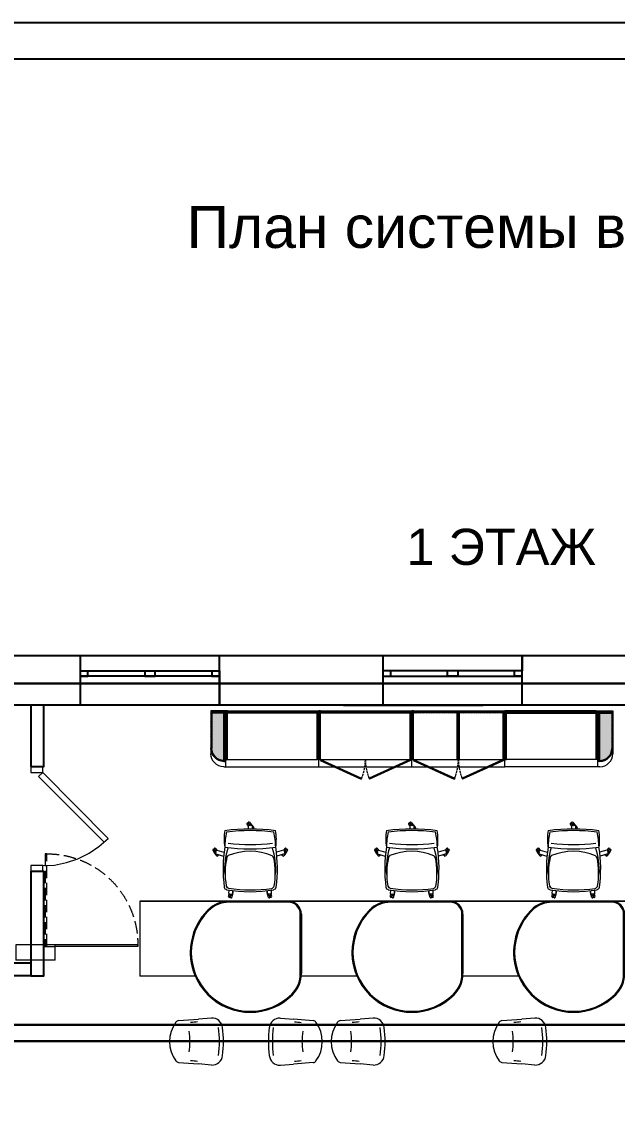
# Model space of a CAD drawing. Header units: millimetres. Extents: x 306002 to 1554695, y -207070 to 1535795.
# Drawn here: x 320514 to 326278, y -187920 to -177362 of the extents above; entities that cross this region are included whole.
import ezdxf

# ---------------------------------------------------------------- set-up
doc = ezdxf.new("R2010")
doc.units = ezdxf.units.MM
doc.linetypes.add('JIS_02_4.0', pattern=[5.5, 4, -1.5])
for name, color, linetype in [('D-tarama (profil-levha-isibariyeri)', 7, 'Continuous'), ('PDF _0', 7, 'Continuous'), ('PDF _ПВ(В)1', 5, 'Continuous'), ('PDF _Текст', 7, 'Continuous')]:
    doc.layers.add(name, color=color, linetype=linetype)
doc.layers.add('Furniture', color=155, linetype='Continuous', lineweight=18)
doc.layers.add('ykaz', color=1, linetype='Continuous', lineweight=20)
doc.layers.add('PDF _Геометрия', color=7, linetype='Continuous', true_color=0x719d2f)
doc.styles.add('PDF ArialMT', font='arial.ttf')
doc.styles.get("Standard").update_dxf_attribs({"font": 'arial.ttf'})
pattern_1 = [(315, (5072.6615, -38.5574), (2.245064, 2.245064), [])]
pattern_2 = [(315, (1783.3662, 0), (2.245064, 2.245064), [])]

# ---------------------------------------------------------------- blocks, each defined once
blk = doc.blocks.new('Кресло сотрудника SberFin1')
at = {"color": 18, "lineweight": 0, "true_color": 0x000000}
for p, q in [((4335, 5133), (4349, 5113)), ((4346, 5142), (4357, 5129)), ((4349, 5144), (4359, 5130)), ((4349, 5114), (4349, 5086)), ((4360, 5152), (4382, 5127)), ((4382, 5127), (4402, 5101)), ((4386, 5115), (4386, 5086)), ((4386, 5096), (4389, 5092)), ((4386, 5093), (4388, 5091)), ((4005, 4880), (4023, 4852)), ((4016, 4888), (4027, 4875)), ((4019, 4891), (4028, 4876)), ((4030, 4899), (4046, 4880)), ((4045, 4880), (4114, 4862)), ((4691, 4880), (4621, 4862)), ((4705, 4899), (4690, 4880)), ((4716, 4891), (4707, 4876)), ((4719, 4888), (4708, 4875)), ((4730, 4880), (4712, 4852)), ((4023, 4852), (4043, 4826)), ((4034, 4845), (4110, 4823)), ((4052, 4840), (4055, 4836)), ((4056, 4839), (4057, 4837)), ((4701, 4845), (4625, 4823)), ((4680, 4839), (4678, 4837)), ((4683, 4840), (4680, 4836)), ((4712, 4852), (4692, 4826)), ((4159, 4431), (4164, 4455)), ((4162, 4462), (4163, 4495)), ((4173, 4428), (4178, 4444)), ((4176, 4427), (4179, 4444)), ((4190, 4424), (4199, 4456)), ((4199, 4461), (4200, 4490)), ((4199, 4456), (4206, 4489)), ((4536, 4456), (4529, 4489)), ((4536, 4461), (4536, 4490)), ((4546, 4424), (4536, 4456)), ((4559, 4427), (4556, 4444)), ((4563, 4428), (4558, 4444)), ((4576, 4431), (4572, 4455)), ((4573, 4462), (4573, 4495))]:
    blk.add_line(p, q, dxfattribs=at)
for centre, radius, start, end in [((4599, 4984), 484, 169.7402, 188.8902), ((4368, 3203), 1882, 82.5284, 97.4716), ((4368, 3203), 1867, 82.988, 97.012), ((4342, 5136), 7.14, 53.4447, 206.5267), ((4355, 5147), 7.14, 50.7734, 203.8553), ((4368, 5114), 18.3, 2.9077, 178.3669), ((4368, 5114), 8.74, 0.6373, 180.6373), ((4381, 5086), 7.91, 355.9828, 33.4911), ((4395, 5097), 7.91, 223.809, 26.0945), ((4137, 4984), 484, 351.1098, 10.2598), ((4851, 4892), 730, 166.9181, 178.6408), ((3885, 4892), 730, 1.3592, 13.0819), ((4012, 4883), 7.14, 50.7638, 203.8458), ((4026, 4893), 7.14, 48.0925, 201.1745), ((4040, 4862), 18.3, 76.2523, 251.7115), ((4040, 4862), 8.74, 73.9819, 253.9819), ((5442, 4700), 1337, 170.9889, 187.5727), ((4849, 4690), 729, 162.881, 183.4858), ((4368, 6907), 2013, 262.9614, 277.0386), ((4378, 6697), 1762, 262.6656, 276.742), ((4365, 4319), 551, 66.8278, 112.5943), ((3886, 4690), 729, 356.5142, 17.119), ((3294, 4700), 1337, 352.4273, 9.0111), ((4695, 4862), 18.3, 288.2885, 103.7477), ((4696, 4862), 8.74, 286.0181, 106.0181), ((4710, 4893), 7.14, 338.8255, 131.9075), ((4724, 4883), 7.14, 336.1542, 129.2362), ((4049, 4832), 7.91, 228.5247, 30.8102), ((4063, 4842), 7.91, 221.1281, 303.647), ((4864, 4660), 739, 168.318, 189.6271), ((4169, 4803), 28.3, 122.0447, 168.2863), ((4567, 4801), 28.3, 11.7137, 57.9553), ((3872, 4657), 739, 350.3729, 11.682), ((4672, 4842), 7.91, 236.353, 318.8719), ((4687, 4832), 7.91, 149.1898, 311.4753), ((4144, 4527), 28.3, 187.5727, 260.3517), ((4163, 4540), 27.8, 189.051, 260.3799), ((4368, 5761), 1283, 259.7497, 280.2503), ((4375, 5882), 1386, 261.0273, 278.3802), ((4181, 4462), 18.3, 180.8035, 356.2627), ((4181, 4462), 8.74, 178.5331, 358.5331), ((4537, 4489), 7.91, 178.2025, 180.5509), ((4555, 4462), 18.3, 183.7373, 359.1965), ((4555, 4462), 8.74, 181.4669, 1.4669), ((4572, 4538), 27.8, 279.6201, 350.949), ((4591, 4527), 28.3, 279.6483, 352.4273), ((4167, 4431), 7.14, 179.017, 332.099), ((4183, 4427), 7.14, 181.6883, 334.7703), ((4552, 4427), 7.14, 205.2297, 358.3117), ((4569, 4431), 7.14, 207.901, 0.983)]:
    blk.add_arc(centre, radius, start, end, dxfattribs=at)
at = {"layer": 'PDF _0', "color": 18, "lineweight": 0, "true_color": 0x000000}
blk.add_lwpolyline([(4136, 4536, 0.321685), (4159, 4513, 0.075861), (4577, 4511)], format="xyb", dxfattribs=at)
for centre, radius, start, end in [((5442, 4700), 1337, 170.9889, 187.5727), ((4849, 4690), 729, 162.881, 183.4858), ((4378, 6697), 1762, 262.6656, 276.742), ((4144, 4527), 28.3, 187.5727, 260.3517)]:
    blk.add_arc(centre, radius, start, end, dxfattribs=at)
blk = doc.blocks.new('Тумба для барьера')
at = {"color": 18, "lineweight": 0, "true_color": 0x000000}
for p, q in [((20340, -750), (21326, -750)), ((21326, -750), (20340, -750)), ((20462, -875), (20462, -1450)), ((20999, -1475), (20461, -1475)), ((20999, -1475), (20465, -1475))]:
    blk.add_line(p, q, dxfattribs=at)
for centre, radius, start, end in [((20337, -875), 125, 0, 90), ((21532, -1245), 580, 135.0619, 203.3628), ((21326, -1040), 290, 90.0022, 135.102)]:
    blk.add_arc(centre, radius, start, end, dxfattribs=at)
blk = doc.blocks.new('Тумба для барьера SberFin 8.1')
at = {"color": 18, "lineweight": 0, "true_color": 0x000000}
for p, q in [((13465, -1567), (14330, -1567)), ((14330, -1567), (13465, -1567)), ((13465, -1567), (13465, -2292)), ((14003, -2292), (13465, -2292)), ((14003, -2292), (13469, -2292))]:
    blk.add_line(p, q, dxfattribs=at)
for centre, radius, start, end in [((14330, -1857), 290, 90.0022, 135.102), ((14535, -2062), 580, 135.0619, 203.3628)]:
    blk.add_arc(centre, radius, start, end, dxfattribs=at)
blk = doc.blocks.new('Рабочий стол капля (конечный элемент)')
at = {"color": 18, "lineweight": 0, "true_color": 0x000000}
for p, q in [((11287, -750), (10712, -750)), ((11287, -760), (10712, -760)), ((11402, -1450), (11402, -875)), ((11412, -1450), (11412, -875))]:
    blk.add_line(p, q, dxfattribs=at)
for centre, radius, start, end in [((10917, -1245), 580, 135.0619, 314.9241), ((10917, -1245), 570, 135.0619, 314.9241), ((10712, -1040), 290, 90.0022, 135.102), ((10712, -1040), 280, 90.0022, 135.102), ((11287, -875), 125, 0, 90), ((11287, -875), 115, 0, 90), ((11122, -1450), 280, 314.8701, 359.9977), ((11122, -1450), 290, 314.8701, 359.9977)]:
    blk.add_arc(centre, radius, start, end, dxfattribs=at)
at = {"layer": 'Furniture', "color": 18, "lineweight": 0, "ltscale": 60, "true_color": 0x000000}
for p, q in [((10224, -1905), (10415, -1891)), ((10542, -1880), (10415, -1891)), ((10224, -2310), (10415, -2324)), ((10542, -2335), (10415, -2324))]:
    blk.add_line(p, q, dxfattribs=at)
for centre, radius, start, end in [((10547, -1983), 103, 5.8939, 92.467), ((10449, -2108), 313, 143.1749, 216.8251), ((10449, -2108), 313, 143.1749, 216.8251), ((10229, -1945), 40.2, 98.0373, 141.2937), ((10043, 1559), 3493, 274.8844, 275.9687), ((9579, -2108), 1040, 352.5308, 7.4692), ((9618, -2108), 1040, 352.5308, 7.4692), ((9607, -2108), 726, 352.0844, 7.9156), ((10229, -2270), 40.2, 218.7063, 261.9627), ((10043, -5774), 3493, 84.0313, 85.1156), ((10547, -2232), 103, 267.533, 354.1061)]:
    blk.add_arc(centre, radius, start, end, dxfattribs=at)
at = {"color": 5, "lineweight": 0}
for name, p in [('Кресло сотрудника SberFin1', (6549, -5137)), ('Тумба для барьера SberFin 8.1', (-3618, 817)), ('Тумба для барьера', (-9050, 0))]:
    blk.add_blockref(name, p, dxfattribs=at)
blk = doc.blocks.new('рабочий стол капля с тумбой (центральный элемент)')
at = {"color": 18, "lineweight": 0, "true_color": 0x000000}
for p, q in [((13505, -750), (12930, -750)), ((13505, -760), (12930, -760)), ((13620, -1450), (13620, -875)), ((13630, -1450), (13630, -875))]:
    blk.add_line(p, q, dxfattribs=at)
for centre, radius, start, end in [((13135, -1245), 580, 135.0619, 314.9241), ((13135, -1245), 570, 135.0619, 314.9241), ((12930, -1040), 290, 90.0022, 135.102), ((12930, -1040), 280, 90.0022, 135.102), ((13505, -875), 125, 0, 90), ((13505, -875), 115, 0, 90), ((13340, -1450), 280, 314.8701, 359.9977), ((13340, -1450), 290, 314.8701, 359.9977)]:
    blk.add_arc(centre, radius, start, end, dxfattribs=at)
at = {"layer": 'Furniture', "color": 18, "lineweight": 0, "ltscale": 60, "true_color": 0x000000}
for p, q in [((12442, -1905), (12633, -1891)), ((12760, -1880), (12633, -1891)), ((12442, -2310), (12633, -2324)), ((12760, -2335), (12633, -2324))]:
    blk.add_line(p, q, dxfattribs=at)
for centre, radius, start, end in [((12765, -1983), 103, 5.8939, 92.467), ((12667, -2108), 313, 143.1749, 216.8251), ((12667, -2108), 313, 143.1749, 216.8251), ((12447, -1945), 40.2, 98.0373, 141.2937), ((12261, 1559), 3493, 274.8844, 275.9687), ((11797, -2108), 1040, 352.5308, 7.4692), ((11836, -2108), 1040, 352.5308, 7.4692), ((11826, -2108), 726, 352.0844, 7.9156), ((12447, -2270), 40.2, 218.7063, 261.9627), ((12261, -5774), 3493, 84.0313, 85.1156), ((12765, -2232), 103, 267.533, 354.1061)]:
    blk.add_arc(centre, radius, start, end, dxfattribs=at)
at = {"color": 5, "lineweight": 0}
for name, p in [('Кресло сотрудника SberFin1', (8767, -5137)), ('Тумба для барьера', (-6832, 0))]:
    blk.add_blockref(name, p, dxfattribs=at)
blk = doc.blocks.new('Шкаф-пенал с открытыми полками')
at = {"layer": 'D-tarama (profil-levha-isibariyeri)', "lineweight": 0, "true_color": 0x000000, "transparency": 33554615}
h = blk.add_hatch(dxfattribs=at)
h.set_pattern_fill('ANSI31', color=18, angle=-90)
h.paths.add_polyline_path([(3934, -14587), (3918, -14587), (3918, -15057), (3934, -15057)])
h.paths.add_polyline_path([(4818, -14587), (4802, -14587), (4802, -15057), (4818, -15057)])
h = blk.add_hatch(dxfattribs=at)
h.set_pattern_fill('ANSI31', color=18, angle=-90)
h.paths.add_polyline_path([(4802, -14587), (3934, -14587), (3934, -14607), (4802, -14607)])
at = {"color": 18, "lineweight": 0, "true_color": 0x000000}
for p, q in [((3918, -14587), (3918, -15057)), ((3934, -14587), (3918, -14587)), ((3934, -15057), (3934, -14587)), ((3934, -14587), (4802, -14587)), ((4802, -14607), (3934, -14607)), ((4802, -15057), (4802, -14587)), ((4802, -14587), (4818, -14587)), ((4802, -14587), (4802, -14607)), ((4818, -14587), (4818, -15057)), ((3918, -15057), (3934, -15057)), ((3918, -15127), (3918, -15057)), ((4818, -15057), (4802, -15057)), ((4818, -15127), (4818, -15057)), ((3918, -15127), (4818, -15127))]:
    blk.add_line(p, q, dxfattribs=at)
at = {"color": 252, "lineweight": 0, "true_color": 0x939598}
blk.add_line((3934, -15057), (4802, -15057), dxfattribs=at)
blk = doc.blocks.new('Скругленная боковина для тумбы универсальной SberFin 11')
at = {"color": 18, "lineweight": 0, "true_color": 0x000000}
for p, q in [((12132, -3836), (12277, -3836)), ((12132, -4376), (12132, -3836)), ((12277, -3836), (12277, -4251)), ((12152, -4376), (12132, -4376))]:
    blk.add_line(p, q, dxfattribs=at)
blk.add_arc((12152, -4251), 125, 270, 0, dxfattribs=at)
blk = doc.blocks.new('Скругленная боковина для шкафов SberFin 15')
at = {"layer": 'D-tarama (profil-levha-isibariyeri)', "lineweight": 0, "true_color": 0x000000, "transparency": 33554615}
h = blk.add_hatch(dxfattribs=at)
h.set_pattern_fill('ANSI31', color=18, angle=-90)
h.paths.add_polyline_path([(5270, -14587), (5135, -14587), (5135, -15065), (5155, -15065), (5155, -14607), (5270, -14607)], flags=17)
h.paths.add_polyline_path([(5280, -14587), (5270, -14587), (5270, -14607), (5270, -14950, -0.414214), (5155, -15065), (5135, -15065), (5135, -15075), (5155, -15075, 0.414214), (5280, -14950)])
at = {"color": 18, "lineweight": 0, "true_color": 0x000000}
for p, q in [((5135, -14587), (5280, -14587)), ((5135, -15075), (5135, -14587)), ((5155, -14607), (5270, -14607)), ((5155, -15065), (5155, -14607)), ((5270, -14587), (5270, -14950)), ((5280, -14587), (5280, -14950)), ((5155, -15065), (5135, -15065)), ((5155, -15075), (5135, -15075))]:
    blk.add_line(p, q, dxfattribs=at)
for radius in [125, 115]:
    blk.add_arc((5155, -14950), radius, 270, 0, dxfattribs=at)
blk = doc.blocks.new('Скругленная боковина для шкафов пеналов')
at = {"layer": 'D-tarama (profil-levha-isibariyeri)', "lineweight": 0, "true_color": 0xc7c8ca, "transparency": 33554615}
h = blk.add_hatch(color=9, dxfattribs=at)
h.dxf.hatch_style = 1
h.paths.add_polyline_path([(5056, -14607), (4941, -14607), (4941, -15065, 0.414214), (5056, -14950)])
at = {"color": 5, "lineweight": 0}
for name, p in [('Скругленная боковина для тумбы универсальной SberFin 11', (-7211, -10750)), ('Скругленная боковина для шкафов SberFin 15', (-214, 0))]:
    blk.add_blockref(name, p, dxfattribs=at)
blk = doc.blocks.new('Шкаф-пенал с дверцами для хранения SmartBox')
at = {"layer": 'D-tarama (profil-levha-isibariyeri)', "lineweight": 0, "true_color": 0x000000, "transparency": 33554615}
h = blk.add_hatch(dxfattribs=at)
h.set_pattern_fill('ANSI31', color=18, angle=-90)
h.set_pattern_definition(pattern_1)
h.paths.add_polyline_path([(9006, -14625), (8990, -14625), (8990, -15095), (9006, -15095)])
h.paths.add_polyline_path([(9890, -14625), (9874, -14625), (9874, -15095), (9890, -15095)])
h = blk.add_hatch(dxfattribs=at)
h.set_pattern_fill('ANSI31', color=18, angle=-90)
h.set_pattern_definition(pattern_1)
h.paths.add_polyline_path([(9874, -14625), (9006, -14625), (9006, -14645), (9874, -14645)])
h = blk.add_hatch(dxfattribs=at)
h.set_pattern_fill('ANSI31', color=18, angle=-90)
h.paths.add_polyline_path([(9450, -14645), (9430, -14645), (9430, -15095), (9450, -15095)])
at = {"color": 18, "lineweight": 0, "true_color": 0x000000}
for p, q in [((8990, -14625), (8990, -15095)), ((9006, -14625), (8990, -14625)), ((9006, -15095), (9006, -14625)), ((9006, -14625), (9874, -14625)), ((9874, -14645), (9006, -14645)), ((9430, -15095), (9430, -14645)), ((9450, -15095), (9450, -14645)), ((9874, -15095), (9874, -14625)), ((9874, -14625), (9890, -14625)), ((9874, -14625), (9874, -14645)), ((9890, -14625), (9890, -15095)), ((8990, -15095), (9006, -15095)), ((8990, -15165), (8990, -15095)), ((9006, -15095), (9002, -15104)), ((9006, -15095), (9405, -15277)), ((9430, -15095), (9450, -15095)), ((9874, -15095), (9476, -15277)), ((9890, -15095), (9874, -15095)), ((9874, -15095), (9879, -15104)), ((9890, -15165), (9890, -15095)), ((8990, -15165), (9136, -15165)), ((9002, -15104), (9401, -15286)), ((9160, -15165), (9721, -15165)), ((9879, -15104), (9480, -15286)), ((9745, -15165), (9890, -15165)), ((9405, -15277), (9401, -15286)), ((9476, -15277), (9480, -15286))]:
    blk.add_line(p, q, dxfattribs=at)
at = {"color": 252, "lineweight": 0, "true_color": 0x939598}
blk.add_line((9006, -15095), (9874, -15095), dxfattribs=at)
at = {"color": 9, "linetype": 'JIS_02_4.0', "lineweight": 0, "ltscale": 5, "true_color": 0xc7c8ca}
for centre, start, end in [((8930, -15089), 338.4285, 359.3197), ((9950, -15089), 180.6803, 201.5715)]:
    blk.add_arc(centre, 510, start, end, dxfattribs=at)
blk = doc.blocks.new('Шкаф-пенал с дверцами для хранения ТМЦ')
at = {"layer": 'D-tarama (profil-levha-isibariyeri)', "lineweight": 0, "true_color": 0x000000, "transparency": 33554615}
h = blk.add_hatch(dxfattribs=at)
h.set_pattern_fill('ANSI31', color=18, angle=-90)
h.set_pattern_definition(pattern_2)
h.paths.add_polyline_path([(5717, -14587), (5701, -14587), (5701, -15057), (5717, -15057)])
h.paths.add_polyline_path([(6601, -14587), (6585, -14587), (6585, -15057), (6601, -15057)])
h = blk.add_hatch(dxfattribs=at)
h.set_pattern_fill('ANSI31', color=18, angle=-90)
h.set_pattern_definition(pattern_2)
h.paths.add_polyline_path([(6585, -14587), (5717, -14587), (5717, -14607), (6585, -14607)])
at = {"color": 18, "lineweight": 0, "true_color": 0x000000}
for p, q in [((5701, -14587), (5701, -15057)), ((5717, -14587), (5701, -14587)), ((5717, -15057), (5717, -14587)), ((5717, -14587), (6585, -14587)), ((6585, -14607), (5717, -14607)), ((6585, -15057), (6585, -14587)), ((6585, -14587), (6601, -14587)), ((6585, -14587), (6585, -14607)), ((6601, -14587), (6601, -15057)), ((5701, -15057), (5717, -15057)), ((5701, -15127), (5701, -15057)), ((5717, -15057), (5713, -15066)), ((5713, -15066), (6111, -15247)), ((5717, -15057), (6115, -15238)), ((6585, -15057), (6187, -15238)), ((6589, -15066), (6191, -15247)), ((6601, -15057), (6585, -15057)), ((6585, -15057), (6589, -15066)), ((6601, -15127), (6601, -15057)), ((5701, -15127), (5847, -15127)), ((5871, -15127), (6431, -15127)), ((6456, -15127), (6601, -15127)), ((6115, -15238), (6111, -15247)), ((6187, -15238), (6191, -15247))]:
    blk.add_line(p, q, dxfattribs=at)
at = {"color": 252, "lineweight": 0, "true_color": 0x939598}
blk.add_line((5717, -15057), (6585, -15057), dxfattribs=at)
at = {"color": 9, "linetype": 'JIS_02_4.0', "lineweight": 0, "ltscale": 5, "true_color": 0xc7c8ca}
for centre, start, end in [((5641, -15051), 338.4285, 359.3197), ((6661, -15051), 180.6803, 201.5715)]:
    blk.add_arc(centre, 510, start, end, dxfattribs=at)
blk = doc.blocks.new('стул к')
at = {"layer": 'Furniture', "color": 18, "lineweight": 0, "ltscale": 60, "true_color": 0x000000}
for p, q in [((14297, -10317), (14424, -10329)), ((14615, -10343), (14424, -10329)), ((14297, -10773), (14424, -10762)), ((14615, -10748), (14424, -10762))]:
    blk.add_line(p, q, dxfattribs=at)
for centre, radius, start, end in [((14292, -10421), 103, 87.533, 174.1061), ((14610, -10382), 40.2, 38.7063, 81.9627), ((15221, -10545), 1040, 172.5308, 187.4692), ((15260, -10545), 1040, 172.5308, 187.4692), ((14796, -6879), 3493, 264.0313, 265.1156), ((15232, -10545), 726, 172.0844, 187.9156), ((14390, -10545), 313, 323.1749, 36.8251), ((14390, -10545), 313, 323.1749, 36.8251), ((14292, -10670), 103, 185.8939, 272.467), ((14796, -14212), 3493, 94.8844, 95.9687), ((14610, -10708), 40.2, 278.0373, 321.2937)]:
    blk.add_arc(centre, radius, start, end, dxfattribs=at)
blk = doc.blocks.new('Калитка для барьера SberFin 26')
at = {"color": 18, "lineweight": 0, "true_color": 0x000000}
for p, q in [((6149, -18985), (6149, -18969)), ((6149, -18969), (7044, -18969)), ((6149, -18969), (6149, -18985)), ((6149, -18985), (6949, -18985)), ((6949, -18990), (6949, -18969)), ((6949, -18969), (7049, -18969)), ((6949, -19119), (6949, -18990)), ((7049, -18969), (7329, -18969)), ((7329, -18969), (7329, -19119)), ((6949, -19119), (7329, -19119))]:
    blk.add_line(p, q, dxfattribs=at)
at = {"color": 9, "linetype": 'JIS_02_4.0', "lineweight": 0, "ltscale": 5, "true_color": 0xc7c8ca}
for p, q in [((7044, -18985), (6949, -18985)), ((6949, -18990), (7049, -18990)), ((7049, -18969), (7049, -18990))]:
    blk.add_line(p, q, dxfattribs=at)
at = {"color": 9, "linetype": 'JIS_02_4.0', "lineweight": 0, "ltscale": 30, "true_color": 0xc7c8ca}
blk.add_lwpolyline([(7031, -18985), (7031, -18090), (7047, -18090), (7047, -18985)], close=True, dxfattribs=at)
blk.add_arc((7026, -18967), 877, 89.697, 180.1127, dxfattribs=at)

msp = doc.modelspace()

# ---------------------------------------------------------------- linework, layer by layer
at = {"ltscale": 100}
for p, q in [((318099, -183491), (336719, -183491)), ((319499, -183491), (321079, -183491)), ((321079, -183491), (321079, -183971)), ((322429, -183971), (322429, -183491)), ((324009, -183491), (324009, -183971)), ((325359, -183971), (325359, -183491)), ((325359, -183491), (325359, -183641)), ((322429, -183691), (322429, -183971)), ((333229, -183971), (319499, -183971)), ((323629, -183971), (324979, -183971))]:
    msp.add_line(p, q, dxfattribs=at)
at = {"color": 4, "ltscale": 100}
for p, q in [((321079, -183641), (322429, -183641)), ((322429, -183691), (321079, -183691)), ((321079, -183691), (321154, -183691)), ((321154, -183691), (321154, -183641)), ((321154, -183641), (321704, -183641)), ((321704, -183641), (321704, -183691)), ((321704, -183691), (321804, -183691)), ((321804, -183691), (321804, -183641)), ((321804, -183641), (322354, -183641)), ((322354, -183641), (322354, -183691)), ((322354, -183691), (322429, -183691)), ((322429, -183641), (322429, -183691)), ((325359, -183641), (324009, -183641)), ((324009, -183641), (324009, -183691)), ((324009, -183691), (325359, -183691)), ((324634, -183641), (324084, -183641)), ((324084, -183641), (324084, -183691)), ((324634, -183691), (324634, -183641)), ((324734, -183691), (324634, -183691)), ((325284, -183641), (324734, -183641)), ((324734, -183641), (324734, -183691)), ((325284, -183691), (325284, -183641)), ((325359, -183691), (325284, -183691))]:
    msp.add_line(p, q, dxfattribs=at)
at = {"color": 7, "lineweight": 30, "ltscale": 100, "true_color": 0xffffff}
msp.add_lwpolyline([(313347, -187025), (317038, -187025), (317040, -183762), (333453, -183762), (333451, -189832), (336700, -189832), (336700, -191479), (336453, -191479), (336453, -192645), (337154, -193348), (334290, -196183), (333494, -195398), (332406, -195398), (332406, -195847), (329256, -195847), (329256, -195460), (317055, -195460), (317055, -195802), (314099, -195802), (314099, -194244), (313347, -194244)], close=True, dxfattribs=at)
at = {"color": 7, "ltscale": 100, "true_color": 0xffffff}
for points in [[(320601, -184566), (320727, -184566), (320727, -183973), (320601, -183973)], [(320602, -186590), (320728, -186590), (320728, -185583), (320602, -185583)], [(320602, -186590), (319257, -186590), (319257, -186465), (320602, -186465)]]:
    msp.add_lwpolyline(points, close=True, dxfattribs=at)
at = {"layer": 'PDF _Геометрия', "color": 0, "lineweight": 30, "transparency": 33554687}
for points in [[(306010, -207070), (306002, -177374), (348002, -177362), (348010, -207058)], [(307423, -206717), (307415, -177727), (347649, -177715), (347657, -206705)]]:
    msp.add_lwpolyline(points, close=True, dxfattribs=at)
at = {"layer": 'PDF _Геометрия', "color": 0, "lineweight": 18, "transparency": 33554687}
for points in [[(320601, -184569), (320601, -184624), (320716, -184624), (320716, -184569)], [(320716, -184624), (320676, -184664), (321311, -185299), (321351, -185264)], [(320601, -185524), (320601, -185579), (320716, -185579), (320716, -185524)]]:
    msp.add_lwpolyline(points, close=True, dxfattribs=at)
msp.add_lwpolyline([(320716, -185524), (320831, -185519), (320946, -185494), (321056, -185459), (321166, -185404), (321261, -185339), (321351, -185264)], dxfattribs=at)
at = {"layer": 'PDF _ПВ(В)1', "lineweight": 30}
for p, q in [((330776, -187064), (319970, -187064)), ((330776, -187224), (320130, -187224))]:
    msp.add_line(p, q, dxfattribs=at)

# ---------------------------------------------------------------- block references
at = {"color": 18, "lineweight": 0, "true_color": 0x000000, "xscale": -1}
for name, p in [('Скругленная боковина для шкафов пеналов', (327411, -169442)), ('Шкаф-пенал с открытыми полками', (330008, -169442)), ('Калитка для барьера SberFin 26', (327786, -167321))]:
    msp.add_blockref(name, p, dxfattribs=at)
at = {"color": 18, "lineweight": 0, "true_color": 0x000000}
for name, p in [('Шкаф-пенал с открытыми полками', (318572, -169442)), ('Шкаф-пенал с дверцами для хранения ТМЦ', (317689, -169442)), ('Шкаф-пенал с дверцами для хранения SmartBox', (315300, -169403)), ('Скругленная боковина для шкафов пеналов', (321169, -169442))]:
    msp.add_blockref(name, p, dxfattribs=at)
at = {"color": 5, "lineweight": 0}
for name, p in [('Рабочий стол капля (конечный элемент)', (311808, -185119)), ('рабочий стол капля с тумбой (центральный элемент)', (311155, -185119)), ('рабочий стол капля с тумбой (центральный элемент)', (312720, -185119))]:
    msp.add_blockref(name, p, dxfattribs=at)
at = {"color": 1, "lineweight": 0}
msp.add_blockref('стул к', (308720, -176682), dxfattribs=at)

# ---------------------------------------------------------------- texts
at = {"layer": 'PDF _Текст', "color": 7, "transparency": 33554687, "insert": (322110, -179405), "char_height": 407.38, "attachment_point": 4, "rotation": 0.0162, "style": 'PDF ArialMT'}
msp.add_mtext('План системы вентиляции', dxfattribs=at)
at = {"layer": 'ykaz', "color": 252, "true_color": 0x939598, "insert": (324238, -182621), "char_height": 350, "width": 11338.57, "attachment_point": 7}
msp.add_mtext('\\pxql;{\\C251;\\c6710371;1 ЭТАЖ}', dxfattribs=at)

doc.saveas('drawing.dxf')
